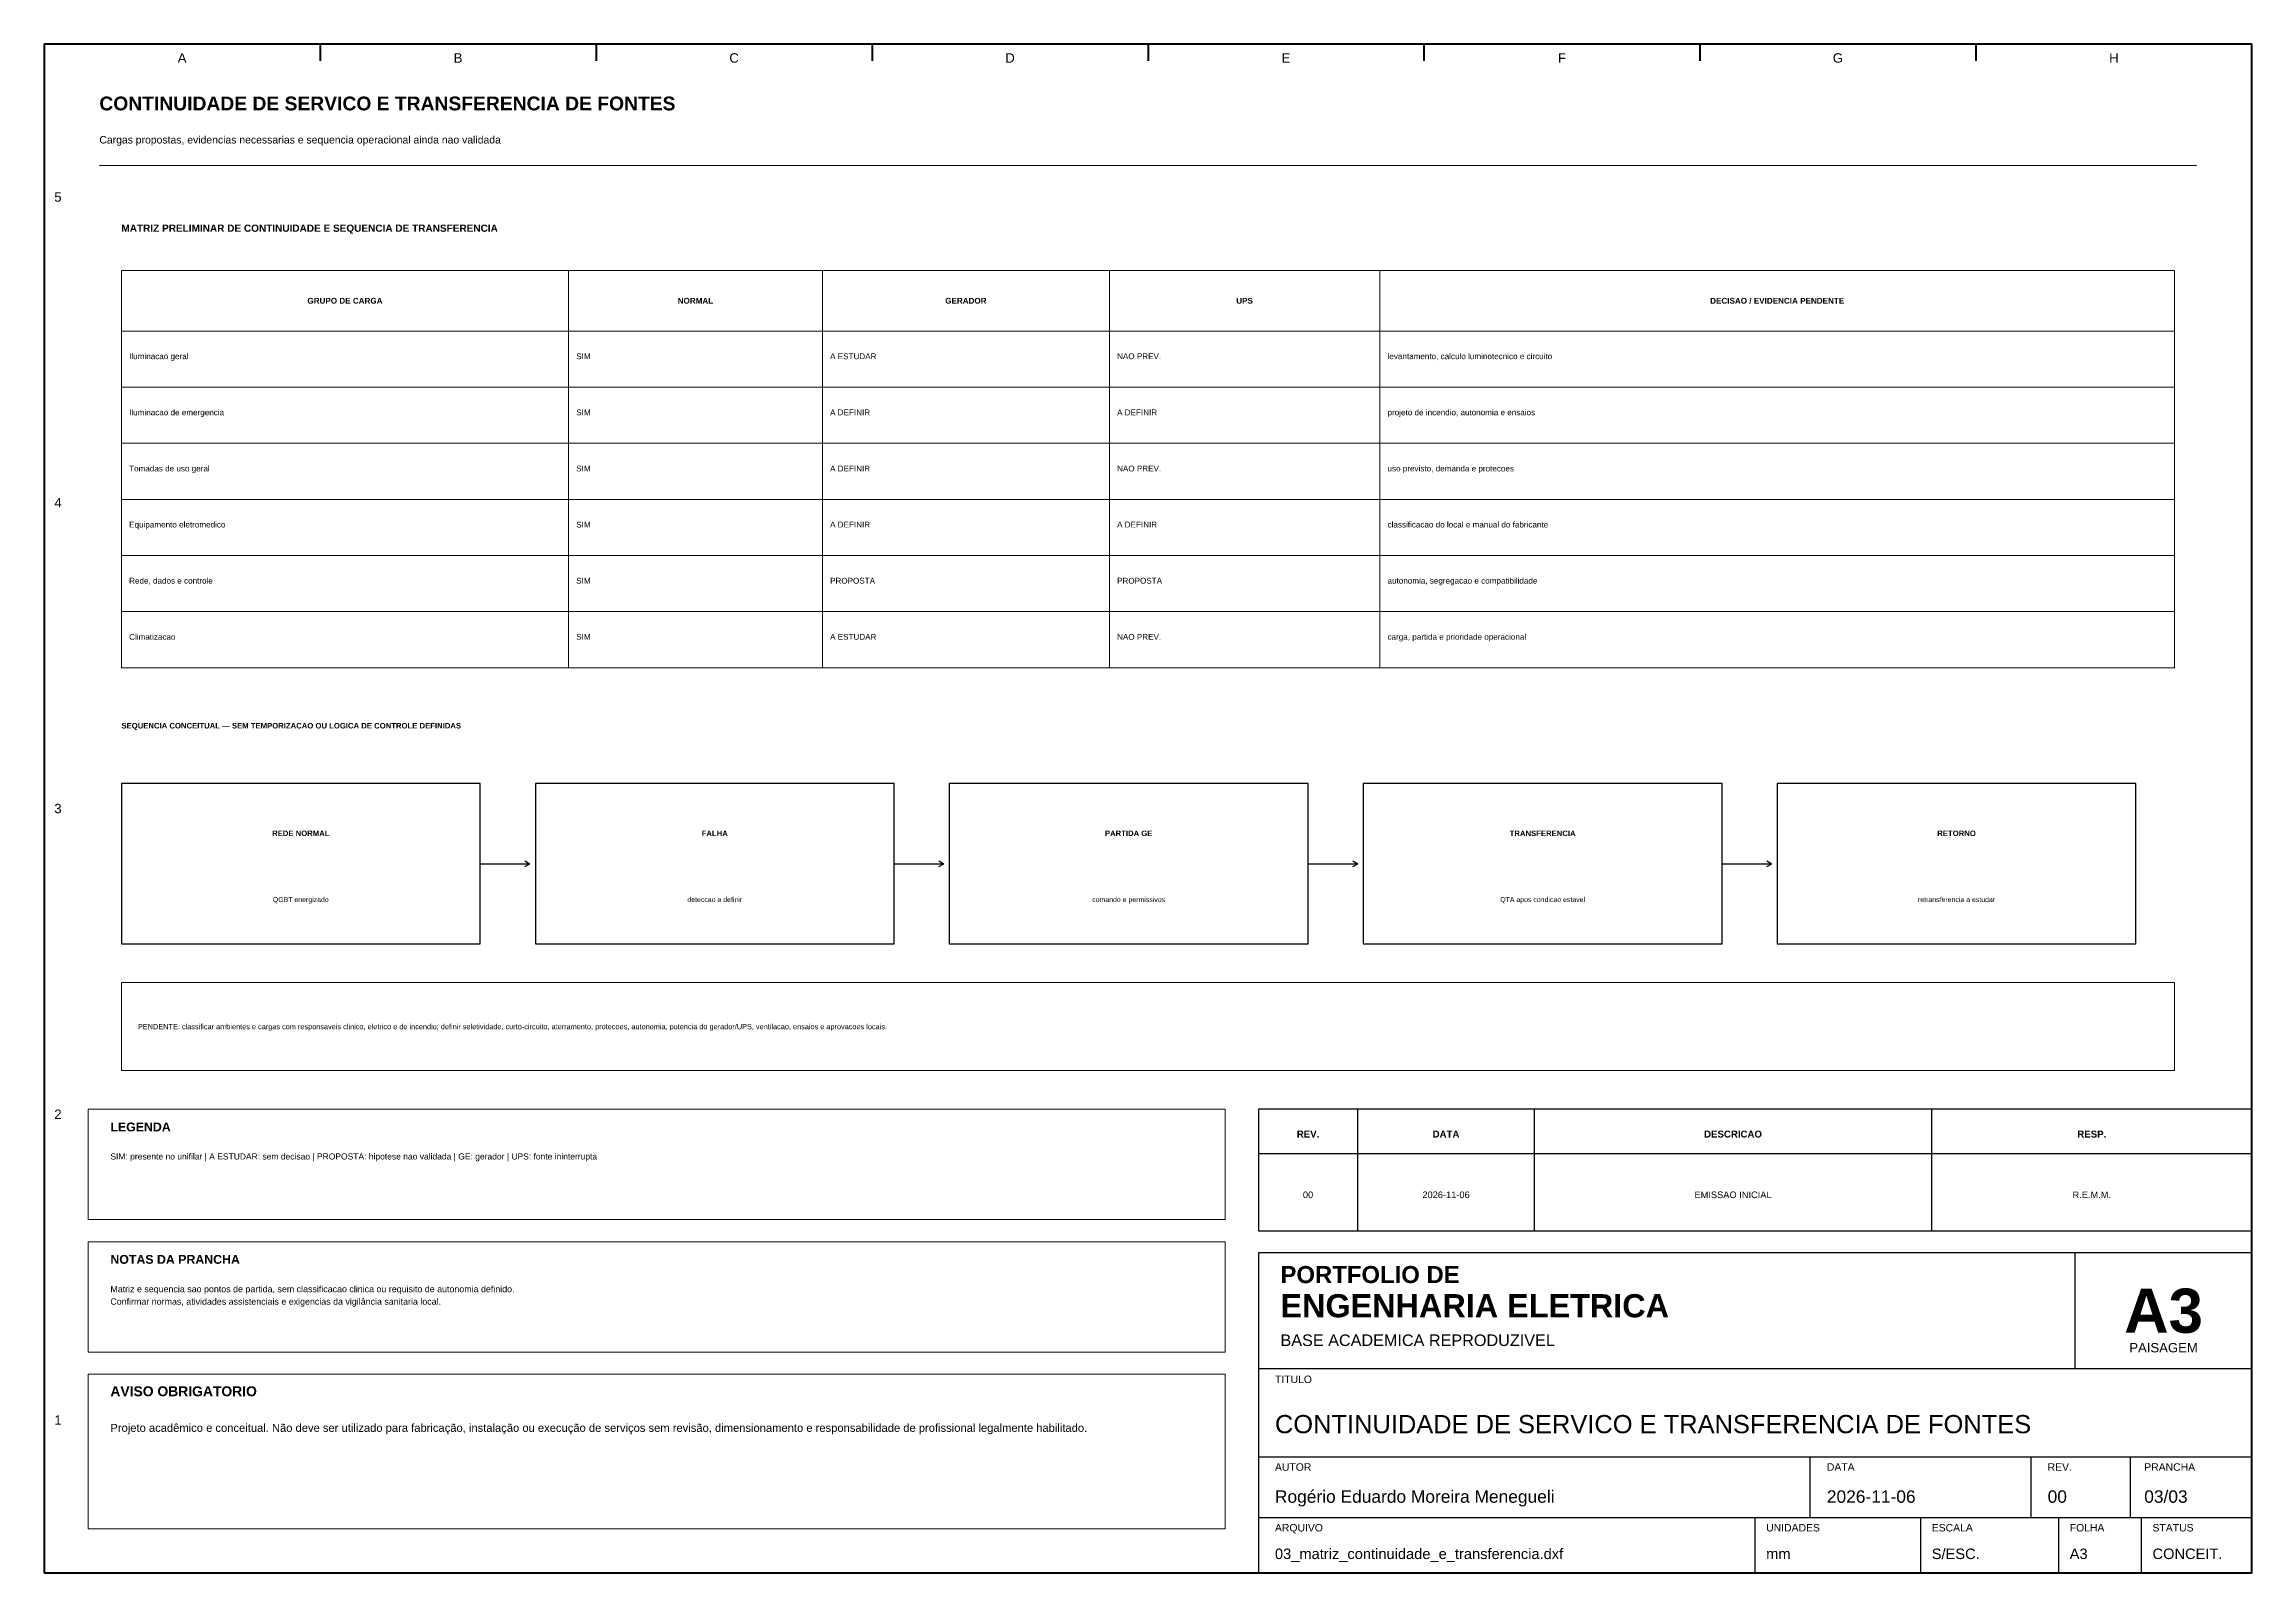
# Model space of a CAD drawing. Header units: millimetres. Extents: x 10 to 410, y 10 to 287.
import ezdxf
from ezdxf.enums import TextEntityAlignment as Align

# ---------------------------------------------------------------- set-up
doc = ezdxf.new("R2010")
doc.units = ezdxf.units.MM
for name, color, linetype, lineweight in [('00_MOLDURA', 7, 'CONTINUOUS', 50), ('01_CARIMBO', 7, 'CONTINUOUS', 25), ('02_TEXTO', 7, 'CONTINUOUS', 18), ('03_COTAS', 4, 'CONTINUOUS', 18), ('06_COMANDO', 3, 'CONTINUOUS', 25), ('12_LEGENDA', 7, 'CONTINUOUS', 18), ('13_NOTAS', 7, 'CONTINUOUS', 18)]:
    doc.layers.add(name, color=color, linetype=linetype, lineweight=lineweight)
doc.styles.add('PORTFOLIO_TEXTO', font='arial.ttf')
doc.styles.add('PORTFOLIO_TITULO', font='arialbd.ttf', dxfattribs={"width": 0.92})

# ---------------------------------------------------------------- blocks, each defined once
blk = doc.blocks.new('CARIMBO_A3')
at = {"layer": '01_CARIMBO'}
for p, q in [((148, 37), (148, 58)), ((0, 37), (180, 37)), ((0, 21), (180, 21)), ((100, 10), (100, 21)), ((140, 10), (140, 21)), ((158, 10), (158, 21)), ((0, 10), (180, 10)), ((90, 0), (90, 10)), ((120, 0), (120, 10)), ((145, 0), (145, 10)), ((160, 0), (160, 10))]:
    blk.add_line(p, q, dxfattribs=at)
blk.add_lwpolyline([(0, 0), (180, 0), (180, 58), (0, 58)], close=True, dxfattribs=at)
at = {"layer": '01_CARIMBO', "style": 'PORTFOLIO_TEXTO'}
for s, p in [('TITULO', (3, 34.4)), ('AUTOR', (3, 18.5)), ('DATA', (103, 18.5)), ('REV.', (143, 18.5)), ('PRANCHA', (160.5, 18.5)), ('ARQUIVO', (3, 7.5)), ('UNIDADES', (92, 7.5)), ('ESCALA', (122, 7.5)), ('FOLHA', (147, 7.5)), ('STATUS', (162, 7.5))]:
    blk.add_text(s, height=1.35, dxfattribs=at).set_placement(p)
at = {"layer": '02_TEXTO'}
for s, height, style, p in [('PORTFOLIO DE', 3.1, 'PORTFOLIO_TITULO', (4, 52.5)), ('ENGENHARIA ELETRICA', 4.2, 'PORTFOLIO_TITULO', (4, 46.3)), ('BASE ACADEMICA REPRODUZIVEL', 2.1, 'PORTFOLIO_TEXTO', (4, 41.1))]:
    blk.add_text(s, height=height, dxfattribs=dict(at, style=style)).set_placement(p)
for s, height, style, p in [('A3', 8, 'PORTFOLIO_TITULO', (164, 47.5)), ('PAISAGEM', 1.7, 'PORTFOLIO_TEXTO', (164, 40.8))]:
    blk.add_text(s, height=height, dxfattribs=dict(at, style=style)).set_placement(p, align=Align.MIDDLE_CENTER)
at = {"layer": '02_TEXTO', "style": 'PORTFOLIO_TEXTO'}
for tag, p, height in [('TITULO', (3, 25.3), 3.3), ('AUTOR', (3, 12.7), 2.25), ('DATA', (103, 12.7), 2.25), ('REVISAO', (143, 12.7), 2.25), ('PRANCHA', (160.5, 12.7), 2.25), ('ARQUIVO', (3, 2.5), 1.9), ('UNIDADES', (92, 2.5), 1.9), ('ESCALA', (122, 2.5), 1.9), ('FOLHA', (147, 2.5), 1.9), ('STATUS', (162, 2.5), 1.9)]:
    blk.add_attdef(tag, p, '', height=height, dxfattribs=at)

msp = doc.modelspace()

# ---------------------------------------------------------------- linework, layer by layer
at = {"layer": '00_MOLDURA'}
for p, q in [((60, 287), (60, 284)), ((110, 287), (110, 284)), ((160, 287), (160, 284)), ((210, 287), (210, 284)), ((260, 287), (260, 284)), ((310, 287), (310, 284)), ((360, 287), (360, 284))]:
    msp.add_line(p, q, dxfattribs=at)
msp.add_lwpolyline([(10, 10), (410, 10), (410, 287), (10, 287)], close=True, dxfattribs=at)
at = {"layer": '01_CARIMBO'}
for p, q in [((248, 72), (248, 94)), ((280, 72), (280, 94)), ((352, 72), (352, 94)), ((230, 86), (410, 86))]:
    msp.add_line(p, q, dxfattribs=at)
msp.add_lwpolyline([(230, 72), (410, 72), (410, 94), (230, 94)], close=True, dxfattribs=at)
at = {"layer": '02_TEXTO'}
for points in [[(24, 224.83), (105, 224.83), (105, 235), (24, 235)], [(105, 224.83), (151, 224.83), (151, 235), (105, 235)], [(151, 224.83), (203, 224.83), (203, 235), (151, 235)], [(203, 224.83), (252, 224.83), (252, 235), (203, 235)], [(252, 224.83), (396, 224.83), (396, 235), (252, 235)], [(24, 214.67), (105, 214.67), (105, 224.83), (24, 224.83)], [(105, 214.67), (151, 214.67), (151, 224.83), (105, 224.83)], [(151, 214.67), (203, 214.67), (203, 224.83), (151, 224.83)], [(203, 214.67), (252, 214.67), (252, 224.83), (203, 224.83)], [(252, 214.67), (396, 214.67), (396, 224.83), (252, 224.83)], [(24, 204.5), (105, 204.5), (105, 214.67), (24, 214.67)], [(105, 204.5), (151, 204.5), (151, 214.67), (105, 214.67)], [(151, 204.5), (203, 204.5), (203, 214.67), (151, 214.67)], [(203, 204.5), (252, 204.5), (252, 214.67), (203, 214.67)], [(252, 204.5), (396, 204.5), (396, 214.67), (252, 214.67)], [(24, 194.33), (105, 194.33), (105, 204.5), (24, 204.5)], [(105, 194.33), (151, 194.33), (151, 204.5), (105, 204.5)], [(151, 194.33), (203, 194.33), (203, 204.5), (151, 204.5)], [(203, 194.33), (252, 194.33), (252, 204.5), (203, 204.5)], [(252, 194.33), (396, 194.33), (396, 204.5), (252, 204.5)], [(24, 184.17), (105, 184.17), (105, 194.33), (24, 194.33)], [(105, 184.17), (151, 184.17), (151, 194.33), (105, 194.33)], [(151, 184.17), (203, 184.17), (203, 194.33), (151, 194.33)], [(203, 184.17), (252, 184.17), (252, 194.33), (203, 194.33)], [(252, 184.17), (396, 184.17), (396, 194.33), (252, 194.33)], [(24, 174), (105, 174), (105, 184.17), (24, 184.17)], [(105, 174), (151, 174), (151, 184.17), (105, 184.17)], [(151, 174), (203, 174), (203, 184.17), (151, 184.17)], [(203, 174), (252, 174), (252, 184.17), (203, 184.17)], [(252, 174), (396, 174), (396, 184.17), (252, 184.17)]]:
    msp.add_lwpolyline(points, close=True, dxfattribs=at)
at = {"layer": '03_COTAS'}
msp.add_line((20, 265), (400, 265), dxfattribs=at)
at = {"layer": '06_COMANDO'}
for p, q in [((89, 138.5), (98, 138.5)), ((97.1, 139), (98, 138.5)), ((97.1, 138), (98, 138.5)), ((164, 138.5), (173, 138.5)), ((172.1, 139), (173, 138.5)), ((172.1, 138), (173, 138.5)), ((239, 138.5), (248, 138.5)), ((247.1, 139), (248, 138.5)), ((247.1, 138), (248, 138.5)), ((314, 138.5), (323, 138.5)), ((322.1, 139), (323, 138.5)), ((322.1, 138), (323, 138.5))]:
    msp.add_line(p, q, dxfattribs=at)
for points in [[(24, 124), (89, 124), (89, 153), (24, 153)], [(99, 124), (164, 124), (164, 153), (99, 153)], [(174, 124), (239, 124), (239, 153), (174, 153)], [(249, 124), (314, 124), (314, 153), (249, 153)], [(324, 124), (389, 124), (389, 153), (324, 153)]]:
    msp.add_lwpolyline(points, close=True, dxfattribs=at)
at = {"layer": '12_LEGENDA'}
for points in [[(24, 235), (105, 235), (105, 246), (24, 246)], [(105, 235), (151, 235), (151, 246), (105, 246)], [(151, 235), (203, 235), (203, 246), (151, 246)], [(203, 235), (252, 235), (252, 246), (203, 246)], [(252, 235), (396, 235), (396, 246), (252, 246)], [(18, 74), (224, 74), (224, 94), (18, 94)]]:
    msp.add_lwpolyline(points, close=True, dxfattribs=at)
at = {"layer": '13_NOTAS'}
for points in [[(24, 101), (396, 101), (396, 117), (24, 117)], [(18, 50), (224, 50), (224, 70), (18, 70)], [(18, 18), (224, 18), (224, 46), (18, 46)]]:
    msp.add_lwpolyline(points, close=True, dxfattribs=at)

# ---------------------------------------------------------------- block references
at = {"layer": '01_CARIMBO'}
msp.add_blockref('CARIMBO_A3', (230, 10), dxfattribs=at).add_auto_attribs({'TITULO': 'CONTINUIDADE DE SERVICO E TRANSFERENCIA DE FONTES', 'AUTOR': 'Rogério Eduardo Moreira Menegueli', 'DATA': '2026-11-06', 'REVISAO': '00', 'PRANCHA': '03/03', 'ARQUIVO': '03_matriz_continuidade_e_transferencia.dxf', 'UNIDADES': 'mm', 'ESCALA': 'S/ESC.', 'FOLHA': 'A3', 'STATUS': 'CONCEIT.'})

# ---------------------------------------------------------------- texts
at = {"layer": '00_MOLDURA', "style": 'PORTFOLIO_TEXTO'}
for s, p in [('A', (35, 284.5)), ('B', (85, 284.5)), ('C', (135, 284.5)), ('D', (185, 284.5)), ('E', (235, 284.5)), ('F', (285, 284.5)), ('G', (335, 284.5)), ('H', (385, 284.5)), ('5', (12.5, 259.3)), ('4', (12.5, 203.9)), ('3', (12.5, 148.5)), ('2', (12.5, 93.1)), ('1', (12.5, 37.7))]:
    msp.add_text(s, height=1.7, dxfattribs=at).set_placement(p, align=Align.MIDDLE_CENTER)
at = {"layer": '01_CARIMBO', "style": 'PORTFOLIO_TITULO'}
for s, p in [('REV.', (239, 89.5)), ('DATA', (264, 89.5)), ('DESCRICAO', (316, 89.5)), ('RESP.', (381, 89.5))]:
    msp.add_text(s, height=1.25, dxfattribs=at).set_placement(p, align=Align.MIDDLE_CENTER)
at = {"layer": '02_TEXTO'}
for s, height, style, p in [('CONTINUIDADE DE SERVICO E TRANSFERENCIA DE FONTES', 2.5, 'PORTFOLIO_TITULO', (20, 275)), ('Cargas propostas, evidencias necessarias e sequencia operacional ainda nao validada', 1.35, 'PORTFOLIO_TEXTO', (20, 269)), ('Iluminacao geral', 1.05, 'PORTFOLIO_TEXTO', (25.4, 229.92)), ('SIM', 1.05, 'PORTFOLIO_TEXTO', (106.4, 229.92)), ('A ESTUDAR', 1.05, 'PORTFOLIO_TEXTO', (152.4, 229.92)), ('NAO PREV.', 1.05, 'PORTFOLIO_TEXTO', (204.4, 229.92)), ('levantamento, calculo luminotecnico e circuito', 1.05, 'PORTFOLIO_TEXTO', (253.4, 229.92)), ('Iluminacao de emergencia', 1.05, 'PORTFOLIO_TEXTO', (25.4, 219.75)), ('SIM', 1.05, 'PORTFOLIO_TEXTO', (106.4, 219.75)), ('A DEFINIR', 1.05, 'PORTFOLIO_TEXTO', (152.4, 219.75)), ('A DEFINIR', 1.05, 'PORTFOLIO_TEXTO', (204.4, 219.75)), ('projeto de incendio, autonomia e ensaios', 1.05, 'PORTFOLIO_TEXTO', (253.4, 219.75)), ('Tomadas de uso geral', 1.05, 'PORTFOLIO_TEXTO', (25.4, 209.58)), ('SIM', 1.05, 'PORTFOLIO_TEXTO', (106.4, 209.58)), ('A DEFINIR', 1.05, 'PORTFOLIO_TEXTO', (152.4, 209.58)), ('NAO PREV.', 1.05, 'PORTFOLIO_TEXTO', (204.4, 209.58)), ('uso previsto, demanda e protecoes', 1.05, 'PORTFOLIO_TEXTO', (253.4, 209.58)), ('Equipamento eletromedico', 1.05, 'PORTFOLIO_TEXTO', (25.4, 199.42)), ('SIM', 1.05, 'PORTFOLIO_TEXTO', (106.4, 199.42)), ('A DEFINIR', 1.05, 'PORTFOLIO_TEXTO', (152.4, 199.42)), ('A DEFINIR', 1.05, 'PORTFOLIO_TEXTO', (204.4, 199.42)), ('classificacao do local e manual do fabricante', 1.05, 'PORTFOLIO_TEXTO', (253.4, 199.42)), ('Rede, dados e controle', 1.05, 'PORTFOLIO_TEXTO', (25.4, 189.25)), ('SIM', 1.05, 'PORTFOLIO_TEXTO', (106.4, 189.25)), ('PROPOSTA', 1.05, 'PORTFOLIO_TEXTO', (152.4, 189.25)), ('PROPOSTA', 1.05, 'PORTFOLIO_TEXTO', (204.4, 189.25)), ('autonomia, segregacao e compatibilidade', 1.05, 'PORTFOLIO_TEXTO', (253.4, 189.25)), ('Climatizacao', 1.05, 'PORTFOLIO_TEXTO', (25.4, 179.08)), ('SIM', 1.05, 'PORTFOLIO_TEXTO', (106.4, 179.08)), ('A ESTUDAR', 1.05, 'PORTFOLIO_TEXTO', (152.4, 179.08)), ('NAO PREV.', 1.05, 'PORTFOLIO_TEXTO', (204.4, 179.08)), ('carga, partida e prioridade operacional', 1.05, 'PORTFOLIO_TEXTO', (253.4, 179.08))]:
    msp.add_text(s, height=height, dxfattribs=dict(at, style=style)).set_placement(p)
at = {"layer": '02_TEXTO', "style": 'PORTFOLIO_TEXTO'}
for s, height, p in [('QGBT energizado', 0.9, (56.5, 132)), ('deteccao a definir', 0.9, (131.5, 132)), ('comando e permissivos', 0.9, (206.5, 132)), ('QTA apos condicao estavel', 0.9, (281.5, 132)), ('retransferencia a estudar', 0.9, (356.5, 132)), ('00', 1.2, (239, 78.5)), ('2026-11-06', 1.2, (264, 78.5)), ('EMISSAO INICIAL', 1.2, (316, 78.5)), ('R.E.M.M.', 1.2, (381, 78.5))]:
    msp.add_text(s, height=height, dxfattribs=at).set_placement(p, align=Align.MIDDLE_CENTER)
at = {"layer": '06_COMANDO', "style": 'PORTFOLIO_TITULO'}
msp.add_text('SEQUENCIA CONCEITUAL — SEM TEMPORIZACAO OU LOGICA DE CONTROLE DEFINIDAS', height=1, dxfattribs=at).set_placement((24, 163))
for s, p in [('REDE NORMAL', (56.5, 144)), ('FALHA', (131.5, 144)), ('PARTIDA GE', (206.5, 144)), ('TRANSFERENCIA', (281.5, 144)), ('RETORNO', (356.5, 144))]:
    msp.add_text(s, height=1, dxfattribs=at).set_placement(p, align=Align.MIDDLE_CENTER)
at = {"layer": '12_LEGENDA', "style": 'PORTFOLIO_TITULO'}
for s, p in [('GRUPO DE CARGA', (64.5, 240.5)), ('NORMAL', (128, 240.5)), ('GERADOR', (177, 240.5)), ('UPS', (227.5, 240.5)), ('DECISAO / EVIDENCIA PENDENTE', (324, 240.5))]:
    msp.add_text(s, height=1.05, dxfattribs=at).set_placement(p, align=Align.MIDDLE_CENTER)
msp.add_text('LEGENDA', height=1.6, dxfattribs=at).set_placement((22, 90))
at = {"layer": '12_LEGENDA', "insert": (22, 86), "char_height": 1.1, "width": 198, "attachment_point": 1, "line_spacing_factor": 1.18, "style": 'PORTFOLIO_TEXTO'}
msp.add_mtext('SIM: presente no unifilar | A ESTUDAR: sem decisao | PROPOSTA: hipotese nao validada | GE: gerador | UPS: fonte ininterrupta', dxfattribs=at)
at = {"layer": '13_NOTAS'}
for s, height, style, p in [('MATRIZ PRELIMINAR DE CONTINUIDADE E SEQUENCIA DE TRANSFERENCIA', 1.3, 'PORTFOLIO_TITULO', (24, 253)), ('PENDENTE: classificar ambientes e cargas com responsaveis clinico, eletrico e de incendio; definir seletividade, curto-circuito, aterramento, protecoes, autonomia, potencia do gerador/UPS, ventilacao, ensaios e aprovacoes locais.', 0.95, 'PORTFOLIO_TEXTO', (27, 108.5)), ('NOTAS DA PRANCHA', 1.6, 'PORTFOLIO_TITULO', (22, 66)), ('AVISO OBRIGATORIO', 1.8, 'PORTFOLIO_TITULO', (22, 42))]:
    msp.add_text(s, height=height, dxfattribs=dict(at, style=style)).set_placement(p)
at = {"layer": '13_NOTAS', "width": 198, "attachment_point": 1, "line_spacing_factor": 1.18, "style": 'PORTFOLIO_TEXTO'}
for s, insert, char_height in [('Matriz e sequencia sao pontos de partida, sem classificacao clinica ou requisito de autonomia definido.\\PConfirmar normas, atividades assistenciais e exigencias da vigilância sanitaria local.', (22, 62), 1.15), ('Projeto acadêmico e conceitual. Não deve ser utilizado para fabricação, instalação ou execução de serviços sem revisão, dimensionamento e responsabilidade de profissional legalmente habilitado.', (22, 37), 1.45)]:
    msp.add_mtext(s, dxfattribs=dict(at, insert=insert, char_height=char_height))

doc.saveas('drawing.dxf')
